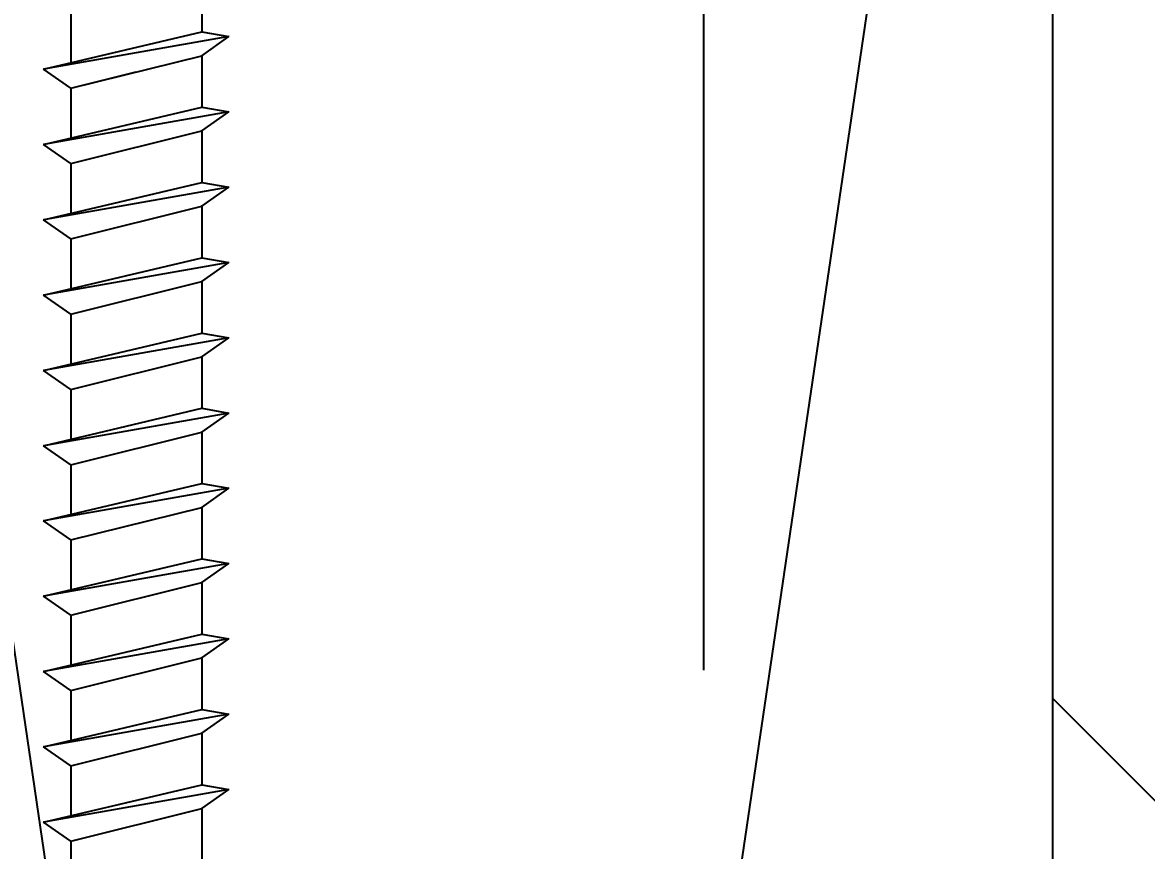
# Model space of a CAD drawing. Header units: inches. Extents: x -2661 to 42767, y -1222 to 9099.
# Drawn here: x -340.408 to -338.915, y 2643.419 to 2644.519 of the extents above; entities that cross this region are included whole.
import ezdxf
from ezdxf import colors
from ezdxf.entities.mleader import LeaderData, LeaderLine
from ezdxf.math import Vec2, Vec3

# ---------------------------------------------------------------- set-up
doc = ezdxf.new("R2010")
doc.units = ezdxf.units.IN
doc.header["$LTSCALE"] = 12
doc.header["$MEASUREMENT"] = 0
doc.layers.get('0').update_dxf_attribs({"linetype": 'CONTINUOUS'})
doc.layers.add('DESIGNER COMMENTS', color=221, linetype='CONTINUOUS', plot=False)
for name, color, linetype in [('S-ANNO-NOTE', 4, 'CONTINUOUS'), ('S-FASTENERS', 2, 'CONTINUOUS'), ('S-NAIL', 2, 'CONTINUOUS'), ('S-SIMPSON', 2, 'CONTINUOUS'), ('S-WOOD', 3, 'CONTINUOUS')]:
    doc.layers.add(name, color=color, linetype=linetype)
doc.styles.add('Arial', font='arial.ttf', dxfattribs={"width": 0.85})

# ---------------------------------------------------------------- blocks, each defined once
blk = doc.blocks.new('*U1145')
blk.add_lwpolyline([(1.75, -11.875), (0, -11.875), (0, 0), (1.75, 0)], close=True)
at = {"layer": 'S-WOOD', "color": 2}
for p, q in [((1.75, -11.875), (0, 0)), ((1.75, 0), (0, -11.875))]:
    blk.add_line(p, q, dxfattribs=at)
blk = doc.blocks.new('SDS.25X6-f')
at = {"layer": 'S-SIMPSON', "color": 1}
for p, q in [((0.087, -3.8816), (0.087, -3.95)), ((0.087, -3.8816), (0.087, -3.95)), ((0.087, -3.8816), (0.087, -3.95)), ((0.087, -3.8816), (0.087, -3.95)), ((0.087, -3.8816), (0.087, -3.95)), ((0.087, -3.8816), (0.087, -3.95)), ((0.087, -3.8816), (0.087, -3.95)), ((-0.087, -3.9249), (-0.087, -3.9912)), ((-0.087, -3.9249), (-0.087, -3.9912)), ((-0.087, -3.9249), (-0.087, -3.9912)), ((-0.087, -3.9249), (-0.087, -3.9912)), ((-0.087, -3.9249), (-0.087, -3.9912)), ((-0.087, -3.9249), (-0.087, -3.9912)), ((-0.087, -3.9249), (-0.087, -3.9912)), ((-0.123, -3.9997), (0.087, -3.95)), ((-0.123, -3.9997), (0.087, -3.95)), ((-0.123, -3.9997), (0.087, -3.95)), ((-0.123, -3.9997), (0.087, -3.95)), ((-0.123, -3.9997), (0.087, -3.95)), ((-0.123, -3.9997), (0.087, -3.95)), ((-0.123, -3.9997), (0.087, -3.95)), ((0.087, -3.95), (0.123, -3.9563)), ((0.087, -3.95), (0.123, -3.9563)), ((0.087, -3.95), (0.123, -3.9563)), ((0.087, -3.95), (0.123, -3.9563)), ((0.087, -3.95), (0.123, -3.9563)), ((0.087, -3.95), (0.123, -3.9563)), ((0.087, -3.95), (0.123, -3.9563)), ((0.123, -3.9563), (-0.123, -3.9997)), ((0.123, -3.9563), (-0.123, -3.9997)), ((0.123, -3.9563), (-0.123, -3.9997)), ((0.123, -3.9563), (-0.123, -3.9997)), ((0.123, -3.9563), (-0.123, -3.9997)), ((0.123, -3.9563), (-0.123, -3.9997)), ((0.123, -3.9563), (-0.123, -3.9997)), ((0.087, -3.9816), (0.123, -3.9563)), ((0.087, -3.9816), (0.123, -3.9563)), ((0.087, -3.9816), (0.123, -3.9563)), ((0.087, -3.9816), (0.123, -3.9563)), ((0.087, -3.9816), (0.123, -3.9563)), ((0.087, -3.9816), (0.123, -3.9563)), ((0.087, -3.9816), (0.123, -3.9563)), ((-0.087, -4.0249), (0.087, -3.9816)), ((-0.087, -4.0249), (0.087, -3.9816)), ((-0.087, -4.0249), (0.087, -3.9816)), ((-0.087, -4.0249), (0.087, -3.9816)), ((-0.087, -4.0249), (0.087, -3.9816)), ((-0.087, -4.0249), (0.087, -3.9816)), ((-0.087, -4.0249), (0.087, -3.9816)), ((0.087, -3.9816), (0.087, -4.05)), ((0.087, -3.9816), (0.087, -4.05)), ((0.087, -3.9816), (0.087, -4.05)), ((0.087, -3.9816), (0.087, -4.05)), ((0.087, -3.9816), (0.087, -4.05)), ((0.087, -3.9816), (0.087, -4.05)), ((0.087, -3.9816), (0.087, -4.05)), ((0.087, -3.9816), (0.087, -4.05)), ((0.087, -3.9816), (0.087, -4.05)), ((0.087, -3.9816), (0.087, -4.05)), ((0.087, -3.9816), (0.087, -4.05)), ((0.087, -3.9816), (0.087, -4.05)), ((0.087, -3.9816), (0.087, -4.05)), ((0.087, -3.9816), (0.087, -4.05)), ((-0.087, -4.0249), (-0.123, -3.9997)), ((-0.087, -4.0249), (-0.123, -3.9997)), ((-0.087, -4.0249), (-0.123, -3.9997)), ((-0.087, -4.0249), (-0.123, -3.9997)), ((-0.087, -4.0249), (-0.123, -3.9997)), ((-0.087, -4.0249), (-0.123, -3.9997)), ((-0.087, -4.0249), (-0.123, -3.9997)), ((-0.087, -4.0249), (-0.123, -3.9997)), ((-0.087, -4.0249), (0, -4.0032)), ((-0.087, -4.0249), (-0.087, -4.0912)), ((-0.087, -4.0249), (-0.087, -4.0912)), ((-0.087, -4.0249), (-0.087, -4.0912)), ((-0.087, -4.0249), (-0.087, -4.0912)), ((-0.087, -4.0249), (-0.087, -4.0912)), ((-0.087, -4.0249), (-0.087, -4.0912)), ((-0.087, -4.0249), (-0.087, -4.0912)), ((-0.087, -4.0249), (-0.087, -4.0912)), ((-0.123, -4.0997), (0.087, -4.05)), ((-0.123, -4.0997), (0.087, -4.05)), ((-0.123, -4.0997), (0.087, -4.05)), ((-0.123, -4.0997), (0.087, -4.05)), ((-0.123, -4.0997), (0.087, -4.05)), ((-0.123, -4.0997), (0.087, -4.05)), ((0.123, -4.0563), (-0.123, -4.0997)), ((0.123, -4.0563), (-0.123, -4.0997)), ((0.123, -4.0563), (-0.123, -4.0997)), ((0.123, -4.0563), (-0.123, -4.0997)), ((0.123, -4.0563), (-0.123, -4.0997)), ((0.123, -4.0563), (-0.123, -4.0997)), ((0.087, -4.05), (0.123, -4.0563)), ((0.087, -4.05), (0.123, -4.0563)), ((0.087, -4.05), (0.123, -4.0563)), ((0.087, -4.05), (0.123, -4.0563)), ((0.087, -4.05), (0.123, -4.0563)), ((0.087, -4.05), (0.123, -4.0563)), ((0.087, -4.0816), (0.123, -4.0563)), ((0.087, -4.0816), (0.123, -4.0563)), ((0.087, -4.0816), (0.123, -4.0563)), ((0.087, -4.0816), (0.123, -4.0563)), ((0.087, -4.0816), (0.123, -4.0563)), ((0.087, -4.0816), (0.123, -4.0563)), ((-0.087, -4.1249), (0.087, -4.0816)), ((-0.087, -4.1249), (0.087, -4.0816)), ((-0.087, -4.1249), (0.087, -4.0816)), ((-0.087, -4.1249), (0.087, -4.0816)), ((-0.087, -4.1249), (0.087, -4.0816)), ((-0.087, -4.1249), (0.087, -4.0816)), ((0.087, -4.0816), (0.087, -4.15)), ((0.087, -4.0816), (0.087, -4.15)), ((0.087, -4.0816), (0.087, -4.15)), ((0.087, -4.0816), (0.087, -4.15)), ((0.087, -4.0816), (0.087, -4.15)), ((0.087, -4.0816), (0.087, -4.15)), ((0.087, -4.0816), (0.087, -4.15)), ((-0.087, -4.1249), (-0.123, -4.0997)), ((-0.087, -4.1249), (-0.123, -4.0997)), ((-0.087, -4.1249), (-0.123, -4.0997)), ((-0.087, -4.1249), (-0.123, -4.0997)), ((-0.087, -4.1249), (-0.123, -4.0997)), ((-0.087, -4.1249), (-0.123, -4.0997)), ((-0.087, -4.1249), (-0.123, -4.0997)), ((-0.087, -4.1249), (0, -4.1032)), ((-0.087, -4.1249), (-0.087, -4.1912)), ((-0.087, -4.1249), (-0.087, -4.1912)), ((-0.087, -4.1249), (-0.087, -4.1912)), ((-0.087, -4.1249), (-0.087, -4.1912)), ((-0.087, -4.1249), (-0.087, -4.1912)), ((-0.087, -4.1249), (-0.087, -4.1912)), ((-0.087, -4.1249), (-0.087, -4.1912)), ((-0.123, -4.1997), (0.087, -4.15)), ((-0.123, -4.1997), (0.087, -4.15)), ((-0.123, -4.1997), (0.087, -4.15)), ((0.087, -4.15), (0.123, -4.1563)), ((0.087, -4.15), (0.123, -4.1563)), ((0.087, -4.15), (0.123, -4.1563)), ((0.123, -4.1563), (-0.123, -4.1997)), ((0.123, -4.1563), (-0.123, -4.1997)), ((0.123, -4.1563), (-0.123, -4.1997)), ((0.087, -4.1816), (0.123, -4.1563)), ((0.087, -4.1816), (0.123, -4.1563)), ((0.087, -4.1816), (0.123, -4.1563)), ((-0.087, -4.2249), (0.087, -4.1816)), ((-0.087, -4.2249), (0.087, -4.1816)), ((-0.087, -4.2249), (0.087, -4.1816)), ((0.087, -4.1816), (0.087, -4.25)), ((0.087, -4.1816), (0.087, -4.25)), ((0.087, -4.1816), (0.087, -4.25)), ((0.087, -4.1816), (0.087, -4.25)), ((0.087, -4.1816), (0.087, -4.25)), ((-0.087, -4.2249), (-0.123, -4.1997)), ((-0.087, -4.2249), (-0.123, -4.1997)), ((-0.087, -4.2249), (-0.123, -4.1997)), ((-0.087, -4.2249), (-0.087, -4.2912)), ((-0.087, -4.2249), (-0.087, -4.2912)), ((-0.087, -4.2249), (-0.087, -4.2912)), ((-0.087, -4.2249), (-0.087, -4.2912)), ((-0.087, -4.2249), (-0.087, -4.2912)), ((-0.123, -4.2997), (0.087, -4.25)), ((-0.123, -4.2997), (0.087, -4.25)), ((-0.123, -4.2997), (0.087, -4.25)), ((0.087, -4.25), (0.123, -4.2563)), ((0.087, -4.25), (0.123, -4.2563)), ((0.087, -4.25), (0.123, -4.2563)), ((0.123, -4.2563), (-0.123, -4.2997)), ((0.123, -4.2563), (-0.123, -4.2997)), ((0.123, -4.2563), (-0.123, -4.2997)), ((0.087, -4.2816), (0.123, -4.2563)), ((0.087, -4.2816), (0.123, -4.2563)), ((0.087, -4.2816), (0.123, -4.2563)), ((-0.087, -4.3249), (0.087, -4.2816)), ((-0.087, -4.3249), (0.087, -4.2816)), ((-0.087, -4.3249), (0.087, -4.2816)), ((0.087, -4.2816), (0.087, -4.35)), ((0.087, -4.2816), (0.087, -4.35)), ((0.087, -4.2816), (0.087, -4.35)), ((0.087, -4.2816), (0.087, -4.35)), ((0.087, -4.2816), (0.087, -4.35)), ((0.087, -4.2816), (0.087, -4.35)), ((0.087, -4.2816), (0.087, -4.35)), ((0.087, -4.2816), (0.087, -4.35)), ((-0.087, -4.3249), (-0.123, -4.2997)), ((-0.087, -4.3249), (-0.123, -4.2997)), ((-0.087, -4.3249), (-0.123, -4.2997)), ((-0.087, -4.3249), (-0.087, -4.3912)), ((-0.087, -4.3249), (-0.087, -4.3912)), ((-0.087, -4.3249), (-0.087, -4.3912)), ((-0.087, -4.3249), (-0.087, -4.3912)), ((-0.087, -4.3249), (-0.087, -4.3912)), ((-0.087, -4.3249), (-0.087, -4.3912)), ((-0.087, -4.3249), (-0.087, -4.3912)), ((-0.087, -4.3249), (-0.087, -4.3912)), ((-0.123, -4.3997), (0.087, -4.35)), ((-0.123, -4.3997), (0.087, -4.35)), ((-0.123, -4.3997), (0.087, -4.35)), ((-0.123, -4.3997), (0.087, -4.35)), ((0.123, -4.3563), (-0.123, -4.3997)), ((0.123, -4.3563), (-0.123, -4.3997)), ((0.123, -4.3563), (-0.123, -4.3997)), ((0.123, -4.3563), (-0.123, -4.3997)), ((0.087, -4.35), (0.123, -4.3563)), ((0.087, -4.35), (0.123, -4.3563)), ((0.087, -4.35), (0.123, -4.3563)), ((0.087, -4.35), (0.123, -4.3563)), ((0.087, -4.3816), (0.123, -4.3563)), ((0.087, -4.3816), (0.123, -4.3563)), ((0.087, -4.3816), (0.123, -4.3563)), ((0.087, -4.3816), (0.123, -4.3563)), ((-0.087, -4.4249), (0.087, -4.3816)), ((-0.087, -4.4249), (0.087, -4.3816)), ((-0.087, -4.4249), (0.087, -4.3816)), ((-0.087, -4.4249), (0.087, -4.3816)), ((0.087, -4.3816), (0.087, -4.45)), ((0.087, -4.3816), (0.087, -4.45)), ((0.087, -4.3816), (0.087, -4.45)), ((0.087, -4.3816), (0.087, -4.45)), ((0.087, -4.3816), (0.087, -4.45)), ((0.087, -4.3816), (0.087, -4.45)), ((-0.087, -4.4249), (-0.123, -4.3997)), ((-0.087, -4.4249), (-0.123, -4.3997)), ((-0.087, -4.4249), (-0.123, -4.3997)), ((-0.087, -4.4249), (-0.123, -4.3997)), ((-0.087, -4.4249), (-0.087, -4.4912)), ((-0.087, -4.4249), (-0.087, -4.4912)), ((-0.087, -4.4249), (-0.087, -4.4912)), ((-0.087, -4.4249), (-0.087, -4.4912)), ((-0.087, -4.4249), (-0.087, -4.4912)), ((-0.087, -4.4249), (-0.087, -4.4912)), ((-0.123, -4.4997), (0.087, -4.45)), ((-0.123, -4.4997), (0.087, -4.45)), ((-0.123, -4.4997), (0.087, -4.45)), ((-0.123, -4.4997), (0.087, -4.45)), ((0.123, -4.4563), (-0.123, -4.4997)), ((0.123, -4.4563), (-0.123, -4.4997)), ((0.123, -4.4563), (-0.123, -4.4997)), ((0.123, -4.4563), (-0.123, -4.4997)), ((0.087, -4.45), (0.123, -4.4563)), ((0.087, -4.45), (0.123, -4.4563)), ((0.087, -4.45), (0.123, -4.4563)), ((0.087, -4.45), (0.123, -4.4563)), ((0.087, -4.4816), (0.123, -4.4563)), ((0.087, -4.4816), (0.123, -4.4563)), ((0.087, -4.4816), (0.123, -4.4563)), ((0.087, -4.4816), (0.123, -4.4563)), ((-0.087, -4.5249), (0.087, -4.4816)), ((-0.087, -4.5249), (0.087, -4.4816)), ((-0.087, -4.5249), (0.087, -4.4816)), ((-0.087, -4.5249), (0.087, -4.4816)), ((0.087, -4.4816), (0.087, -4.55)), ((0.087, -4.4816), (0.087, -4.55)), ((0.087, -4.4816), (0.087, -4.55)), ((0.087, -4.4816), (0.087, -4.55)), ((0.087, -4.4816), (0.087, -4.55)), ((0.087, -4.4816), (0.087, -4.55)), ((0.087, -4.4816), (0.087, -4.55)), ((-0.087, -4.5249), (-0.123, -4.4997)), ((-0.087, -4.5249), (-0.123, -4.4997)), ((-0.087, -4.5249), (-0.123, -4.4997)), ((-0.087, -4.5249), (-0.123, -4.4997)), ((-0.087, -4.5249), (-0.123, -4.4997)), ((-0.087, -4.5249), (0, -4.5032)), ((-0.087, -4.5249), (-0.087, -4.5912)), ((-0.087, -4.5249), (-0.087, -4.5912)), ((-0.087, -4.5249), (-0.087, -4.5912)), ((-0.087, -4.5249), (-0.087, -4.5912)), ((-0.087, -4.5249), (-0.087, -4.5912)), ((-0.087, -4.5249), (-0.087, -4.5912)), ((-0.087, -4.5249), (-0.087, -4.5912)), ((-0.123, -4.5997), (0.087, -4.55)), ((-0.123, -4.5997), (0.087, -4.55)), ((-0.123, -4.5997), (0.087, -4.55)), ((-0.123, -4.5997), (0.087, -4.55)), ((0.087, -4.55), (0.123, -4.5563)), ((0.087, -4.55), (0.123, -4.5563)), ((0.087, -4.55), (0.123, -4.5563)), ((0.087, -4.55), (0.123, -4.5563)), ((0.123, -4.5563), (-0.123, -4.5997)), ((0.123, -4.5563), (-0.123, -4.5997)), ((0.123, -4.5563), (-0.123, -4.5997)), ((0.123, -4.5563), (-0.123, -4.5997)), ((0.087, -4.5816), (0.123, -4.5563)), ((0.087, -4.5816), (0.123, -4.5563)), ((0.087, -4.5816), (0.123, -4.5563)), ((0.087, -4.5816), (0.123, -4.5563)), ((-0.087, -4.6249), (0.087, -4.5816)), ((-0.087, -4.6249), (0.087, -4.5816)), ((-0.087, -4.6249), (0.087, -4.5816)), ((-0.087, -4.6249), (0.087, -4.5816)), ((0.087, -4.5816), (0.087, -4.65)), ((0.087, -4.5816), (0.087, -4.65)), ((0.087, -4.5816), (0.087, -4.65)), ((0.087, -4.5816), (0.087, -4.65)), ((0.087, -4.5816), (0.087, -4.65)), ((0.087, -4.5816), (0.087, -4.65)), ((0.087, -4.5816), (0.087, -4.65)), ((-0.087, -4.6249), (-0.123, -4.5997)), ((-0.087, -4.6249), (-0.123, -4.5997)), ((-0.087, -4.6249), (-0.123, -4.5997)), ((-0.087, -4.6249), (-0.123, -4.5997)), ((-0.087, -4.6249), (-0.087, -4.6912)), ((-0.087, -4.6249), (-0.087, -4.6912)), ((-0.087, -4.6249), (-0.087, -4.6912)), ((-0.087, -4.6249), (-0.087, -4.6912)), ((-0.087, -4.6249), (-0.087, -4.6912)), ((-0.087, -4.6249), (-0.087, -4.6912)), ((-0.087, -4.6249), (-0.087, -4.6912)), ((-0.123, -4.6997), (0.087, -4.65)), ((-0.123, -4.6997), (0.087, -4.65)), ((-0.123, -4.6997), (0.087, -4.65)), ((-0.123, -4.6997), (0.087, -4.65)), ((-0.123, -4.6997), (0.087, -4.65)), ((0.123, -4.6563), (-0.123, -4.6997)), ((0.123, -4.6563), (-0.123, -4.6997)), ((0.123, -4.6563), (-0.123, -4.6997)), ((0.123, -4.6563), (-0.123, -4.6997)), ((0.123, -4.6563), (-0.123, -4.6997)), ((0.087, -4.65), (0.123, -4.6563)), ((0.087, -4.65), (0.123, -4.6563)), ((0.087, -4.65), (0.123, -4.6563)), ((0.087, -4.65), (0.123, -4.6563)), ((0.087, -4.65), (0.123, -4.6563)), ((0.087, -4.6816), (0.123, -4.6563)), ((0.087, -4.6816), (0.123, -4.6563)), ((0.087, -4.6816), (0.123, -4.6563)), ((0.087, -4.6816), (0.123, -4.6563)), ((0.087, -4.6816), (0.123, -4.6563)), ((-0.087, -4.7249), (0.087, -4.6816)), ((-0.087, -4.7249), (0.087, -4.6816)), ((-0.087, -4.7249), (0.087, -4.6816)), ((-0.087, -4.7249), (0.087, -4.6816)), ((-0.087, -4.7249), (0.087, -4.6816)), ((0.087, -4.6816), (0.087, -4.75)), ((0.087, -4.6816), (0.087, -4.75)), ((0.087, -4.6816), (0.087, -4.75)), ((0.087, -4.6816), (0.087, -4.75)), ((-0.087, -4.7249), (-0.123, -4.6997)), ((-0.087, -4.7249), (-0.123, -4.6997)), ((-0.087, -4.7249), (-0.123, -4.6997)), ((-0.087, -4.7249), (-0.123, -4.6997)), ((-0.087, -4.7249), (-0.123, -4.6997)), ((-0.087, -4.7249), (-0.087, -4.7912)), ((-0.087, -4.7249), (-0.087, -4.7912)), ((-0.087, -4.7249), (-0.087, -4.7912)), ((-0.087, -4.7249), (-0.087, -4.7912)), ((-0.123, -4.7997), (0.087, -4.75)), ((-0.123, -4.7997), (0.087, -4.75)), ((-0.123, -4.7997), (0.087, -4.75)), ((-0.123, -4.7997), (0.087, -4.75)), ((0.123, -4.7563), (-0.123, -4.7997)), ((0.123, -4.7563), (-0.123, -4.7997)), ((0.123, -4.7563), (-0.123, -4.7997)), ((0.123, -4.7563), (-0.123, -4.7997)), ((0.087, -4.75), (0.123, -4.7563)), ((0.087, -4.75), (0.123, -4.7563)), ((0.087, -4.75), (0.123, -4.7563)), ((0.087, -4.75), (0.123, -4.7563)), ((0.087, -4.7816), (0.123, -4.7563)), ((0.087, -4.7816), (0.123, -4.7563)), ((0.087, -4.7816), (0.123, -4.7563)), ((0.087, -4.7816), (0.123, -4.7563)), ((-0.087, -4.8249), (0.087, -4.7816)), ((-0.087, -4.8249), (0.087, -4.7816)), ((-0.087, -4.8249), (0.087, -4.7816)), ((-0.087, -4.8249), (0.087, -4.7816)), ((0.087, -4.7816), (0.087, -4.85)), ((0.087, -4.7816), (0.087, -4.85)), ((0.087, -4.7816), (0.087, -4.85)), ((0.087, -4.7816), (0.087, -4.85)), ((0.087, -4.7816), (0.087, -4.85)), ((0.087, -4.7816), (0.087, -4.85)), ((-0.087, -4.8249), (-0.123, -4.7997)), ((-0.087, -4.8249), (-0.123, -4.7997)), ((-0.087, -4.8249), (-0.123, -4.7997)), ((-0.087, -4.8249), (-0.123, -4.7997)), ((-0.087, -4.8249), (-0.087, -4.8912)), ((-0.087, -4.8249), (-0.087, -4.8912)), ((-0.087, -4.8249), (-0.087, -4.8912)), ((-0.087, -4.8249), (-0.087, -4.8912)), ((-0.087, -4.8249), (-0.087, -4.8912)), ((-0.087, -4.8249), (-0.087, -4.8912)), ((-0.123, -4.8997), (0.087, -4.85)), ((-0.123, -4.8997), (0.087, -4.85)), ((-0.123, -4.8997), (0.087, -4.85)), ((-0.123, -4.8997), (0.087, -4.85)), ((0.087, -4.85), (0.123, -4.8563)), ((0.087, -4.85), (0.123, -4.8563)), ((0.087, -4.85), (0.123, -4.8563)), ((0.087, -4.85), (0.123, -4.8563)), ((0.123, -4.8563), (-0.123, -4.8997)), ((0.123, -4.8563), (-0.123, -4.8997)), ((0.123, -4.8563), (-0.123, -4.8997)), ((0.123, -4.8563), (-0.123, -4.8997)), ((0.087, -4.8816), (0.123, -4.8563)), ((0.087, -4.8816), (0.123, -4.8563)), ((0.087, -4.8816), (0.123, -4.8563)), ((0.087, -4.8816), (0.123, -4.8563)), ((-0.087, -4.9249), (0.087, -4.8816)), ((-0.087, -4.9249), (0.087, -4.8816)), ((-0.087, -4.9249), (0.087, -4.8816)), ((-0.087, -4.9249), (0.087, -4.8816)), ((0.087, -4.8816), (0.087, -4.95)), ((0.087, -4.8816), (0.087, -4.95)), ((0.087, -4.8816), (0.087, -4.95)), ((0.087, -4.8816), (0.087, -4.95)), ((-0.087, -4.9249), (-0.123, -4.8997)), ((-0.087, -4.9249), (-0.123, -4.8997)), ((-0.087, -4.9249), (-0.123, -4.8997)), ((-0.087, -4.9249), (-0.123, -4.8997)), ((-0.087, -4.9249), (-0.087, -4.9912)), ((-0.087, -4.9249), (-0.087, -4.9912)), ((-0.087, -4.9249), (-0.087, -4.9912)), ((-0.087, -4.9249), (-0.087, -4.9912)), ((-0.123, -4.9997), (0.087, -4.95)), ((-0.123, -4.9997), (0.087, -4.95)), ((-0.123, -4.9997), (0.087, -4.95)), ((-0.123, -4.9997), (0.087, -4.95)), ((0.087, -4.95), (0.123, -4.9563)), ((0.087, -4.95), (0.123, -4.9563)), ((0.087, -4.95), (0.123, -4.9563)), ((0.087, -4.95), (0.123, -4.9563)), ((0.123, -4.9563), (-0.123, -4.9997)), ((0.123, -4.9563), (-0.123, -4.9997)), ((0.123, -4.9563), (-0.123, -4.9997)), ((0.123, -4.9563), (-0.123, -4.9997)), ((0.087, -4.9816), (0.123, -4.9563)), ((0.087, -4.9816), (0.123, -4.9563)), ((0.087, -4.9816), (0.123, -4.9563)), ((0.087, -4.9816), (0.123, -4.9563)), ((-0.087, -5.0249), (0.087, -4.9816)), ((-0.087, -5.0249), (0.087, -4.9816)), ((-0.087, -5.0249), (0.087, -4.9816)), ((-0.087, -5.0249), (0.087, -4.9816)), ((0.087, -4.9816), (0.087, -5.05)), ((-0.087, -5.0249), (-0.123, -4.9997)), ((-0.087, -5.0249), (-0.123, -4.9997)), ((-0.087, -5.0249), (-0.123, -4.9997)), ((-0.087, -5.0249), (-0.123, -4.9997)), ((-0.087, -5.0249), (-0.087, -5.0912))]:
    blk.add_line(p, q, dxfattribs=at)
blk = doc.blocks.new('*U1812')
at = {"layer": 'S-FASTENERS'}
blk.add_blockref('SDS.25X6-f', (0, 0), dxfattribs=at)
blk = doc.blocks.new('*U233')
blk.add_line((0, 0.25), (0, -3.25))

msp = doc.modelspace()

# ---------------------------------------------------------------- hatches: boundary and pattern name
at = {"layer": 'S-WOOD'}
h = msp.add_hatch(dxfattribs=at)
h.set_pattern_fill('PLAST', color=1, scale=6, angle=-45, style=0)
h.set_pattern_definition([(315, (-339.0399, 2647.3318), (1.06066, 1.06066), []), (315, (-338.9073, 2647.4644), (1.06066, 1.06066), []), (315, (-338.7747, 2647.597), (1.06066, 1.06066), [])])
h.paths.add_polyline_path([(-339.03988, 2675.54657), (-339.03988, 2632.20677), (-338.53988, 2632.20677), (-338.53988, 2675.54657)])

# ---------------------------------------------------------------- linework, layer by layer
msp.add_lwpolyline([(-339.03988, 2675.54657), (-339.03988, 2632.20677), (-338.53988, 2632.20677), (-338.53988, 2675.54657)], close=True, dxfattribs=at)

# ---------------------------------------------------------------- block references
at = {"layer": 'S-FASTENERS'}
msp.add_blockref('*U1812', (-340.2566, 2648.45677), dxfattribs=at)
at = {"layer": 'S-NAIL', "color": 1}
msp.add_blockref('*U233', (-339.5034, 2646.9091), dxfattribs=at)
at = {"layer": 'S-WOOD', "color": 2}
msp.add_blockref('*U1145', (-340.78988, 2646.20677), dxfattribs=at)

# ---------------------------------------------------------------- leaders
at = {"layer": 'DESIGNER COMMENTS'}
ml = msp.add_multileader_mtext('Standard', dxfattribs=at)
ml.set_content('\\A1;{\\C221;**OR REMOVE BLOCKING  AND CHECK STEEL BEAM FOR COMPRESSION/FULLY UNBRACED**}', color=4, style='Arial')
ml.set_leader_properties(color=2)
ml.build(insert=Vec2(0, 0))
ml.multileader.update_dxf_attribs({"dogleg_length": 0.36, "arrow_head_size": 1.3125, "scale": 12})
ctx = ml.context
ctx.base_point, ctx.scale, ctx.char_height, ctx.arrow_head_size, ctx.landing_gap_size, ctx.plane_origin = Vec3(-821.89359, 2812.87241), 12, 1.125, 1.3125, 1.08, Vec3(-798.84089, 3112.57783)
ctx.text_align_type = 2
notes = []
notes.append((ctx, [(0, (0, 0, 0), (0, 0), (1, 0), 1, [])]))
ctx.mtext.insert, ctx.mtext.width, ctx.mtext.alignment, ctx.mtext.flow_direction = Vec3(-803.19341, 2813.4445), 18.6130968, 3, 5
ml = msp.add_multileader_mtext('Standard', dxfattribs=at)
ml.set_content('\\A1;{\\C221;**OR REMOVE BLOCKING  AND CHECK STEEL BEAM FOR COMPRESSION/FULLY UNBRACED**}', color=4, style='Arial')
ml.set_leader_properties(color=2)
ml.build(insert=Vec2(0, 0))
ml.multileader.update_dxf_attribs({"dogleg_length": 0.36, "arrow_head_size": 1.3125, "scale": 12})
ctx = ml.context
ctx.base_point, ctx.scale, ctx.char_height, ctx.arrow_head_size, ctx.landing_gap_size, ctx.plane_origin = Vec3(-919.29777, 2809.54938), 12, 1.125, 1.3125, 1.08, Vec3(-896.24507, 3109.25481)
ctx.text_align_type = 2
notes.append((ctx, [(0, (0, 0, 0), (0, 0), (1, 0), 1, [])]))
ctx.mtext.insert, ctx.mtext.width, ctx.mtext.alignment, ctx.mtext.flow_direction = Vec3(-900.59759, 2810.12148), 18.6130968, 3, 5
ml = msp.add_multileader_mtext('Standard', dxfattribs=at)
ml.set_content('\\A1;{\\C221;**OR REMOVE BLOCKING  AND CHECK STEEL BEAM FOR COMPRESSION/FULLY UNBRACED**}', color=4, style='Arial')
ml.set_leader_properties(color=2)
ml.build(insert=Vec2(0, 0))
ml.multileader.update_dxf_attribs({"dogleg_length": 0.36, "arrow_head_size": 1.3125, "scale": 12})
ctx = ml.context
ctx.base_point, ctx.scale, ctx.char_height, ctx.arrow_head_size, ctx.landing_gap_size, ctx.plane_origin = Vec3(-801.79391, 2704.25533), 12, 1.125, 1.3125, 1.08, Vec3(-778.74122, 3003.96076)
ctx.text_align_type = 2
notes.append((ctx, [(0, (0, 0, 0), (0, 0), (1, 0), 1, [])]))
ctx.mtext.insert, ctx.mtext.width, ctx.mtext.alignment, ctx.mtext.flow_direction = Vec3(-783.09374, 2704.82743), 18.6130968, 3, 5
ml = msp.add_multileader_mtext('Standard', dxfattribs=at)
ml.set_content('\\A1;{\\C221;**OR REMOVE BLOCKING  AND CHECK STEEL BEAM FOR COMPRESSION/FULLY UNBRACED**}', color=4, style='Arial')
ml.set_leader_properties(color=2)
ml.build(insert=Vec2(0, 0))
ml.multileader.update_dxf_attribs({"dogleg_length": 0.36, "arrow_head_size": 1.3125, "scale": 12})
ctx = ml.context
ctx.base_point, ctx.scale, ctx.char_height, ctx.arrow_head_size, ctx.landing_gap_size, ctx.plane_origin = Vec3(-899.76304, 2702.80006), 12, 1.125, 1.3125, 1.08, Vec3(-876.71034, 3002.50548)
ctx.text_align_type = 2
notes.append((ctx, [(0, (0, 0, 0), (0, 0), (1, 0), 1, [])]))
ctx.mtext.insert, ctx.mtext.width, ctx.mtext.alignment, ctx.mtext.flow_direction = Vec3(-881.06286, 2703.37215), 18.6130968, 3, 5
at = {"layer": 'S-ANNO-NOTE'}
ml = msp.add_multileader_mtext('Standard', dxfattribs=at)
ml.set_content('\\A1;1{\\H0.7x;\\S3#4;}"x FULL DEPTH LSL RIM JOIST', color=256, style='Arial')
ml.set_leader_properties(color=2)
ml.build(insert=Vec2(0, 0))
ml.multileader.update_dxf_attribs({"dogleg_length": 0.36, "arrow_head_size": 1.3125, "scale": 12})
ctx = ml.context
ctx.base_point, ctx.scale, ctx.char_height, ctx.arrow_head_size, ctx.landing_gap_size, ctx.plane_origin = Vec3(-325.13261, 2650.1661), 12, 1.125, 1.3125, 0.75, Vec3(-370.08939, 2950.50092)
notes.append((ctx, [(0, (1, 1, 0), (-326.63261, 2650.1661), (1, 0), 1.5, [(0, [(-339.03988, 2640.26927)], 0, [])])]))
ctx.mtext.insert, ctx.mtext.width, ctx.mtext.defined_height, ctx.mtext.flow_direction = Vec3(-324.38261, 2650.73819), 12.4692733, 3.69153, 5
for ctx, leaders in notes:
    for number, flags, end, landing, length, lines in leaders:
        leader = LeaderData()
        leader.index, (leader.has_last_leader_line, leader.has_dogleg_vector, leader.attachment_direction) = number, flags
        leader.last_leader_point, leader.dogleg_vector, leader.dogleg_length = Vec3(end), Vec3(landing), length
        for number, points, colour, breaks in lines:
            line = LeaderLine()
            line.index, line.vertices, line.color, line.breaks = number, Vec3.list(points), colors.encode_raw_color(colour), breaks
            leader.lines.append(line)
        ctx.leaders.append(leader)

doc.saveas('drawing.dxf')
